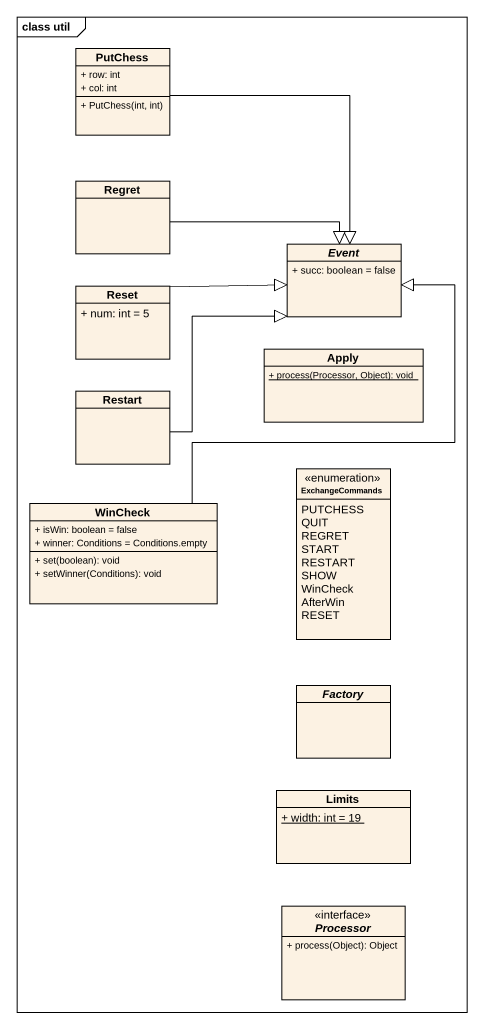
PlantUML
@startuml
mainframe class util
hide circle
hide empty members
skinparam classAttributeIconSize 0
class PutChess {
  + row: int
  + col: int
  + PutChess(int, int)
}
class Regret
abstract class Event {
  + succ: boolean = false
}
class Reset {
  + num: int = 5
}
class Apply {
  {static} + process(Processor, Object): void
}
class Restart
class WinCheck {
  + isWin: boolean = false
  + winner: Conditions = Conditions.empty
  + set(boolean): void
  + setWinner(Conditions): void
}
enum ExchangeCommands {
  PUTCHESS
  QUIT
  REGRET
  START
  RESTART
  SHOW
  WinCheck
  AfterWin
  RESET
}
abstract class Factory
class Limits {
  {static} + width: int = 19
}
interface Processor <<interface>> {
  + process(Object): Object
}
PutChess --|> Event
Regret -right-|> Event
Reset -right-|> Event
Restart -up-|> Event
WinCheck -up-|> Event
@enduml
